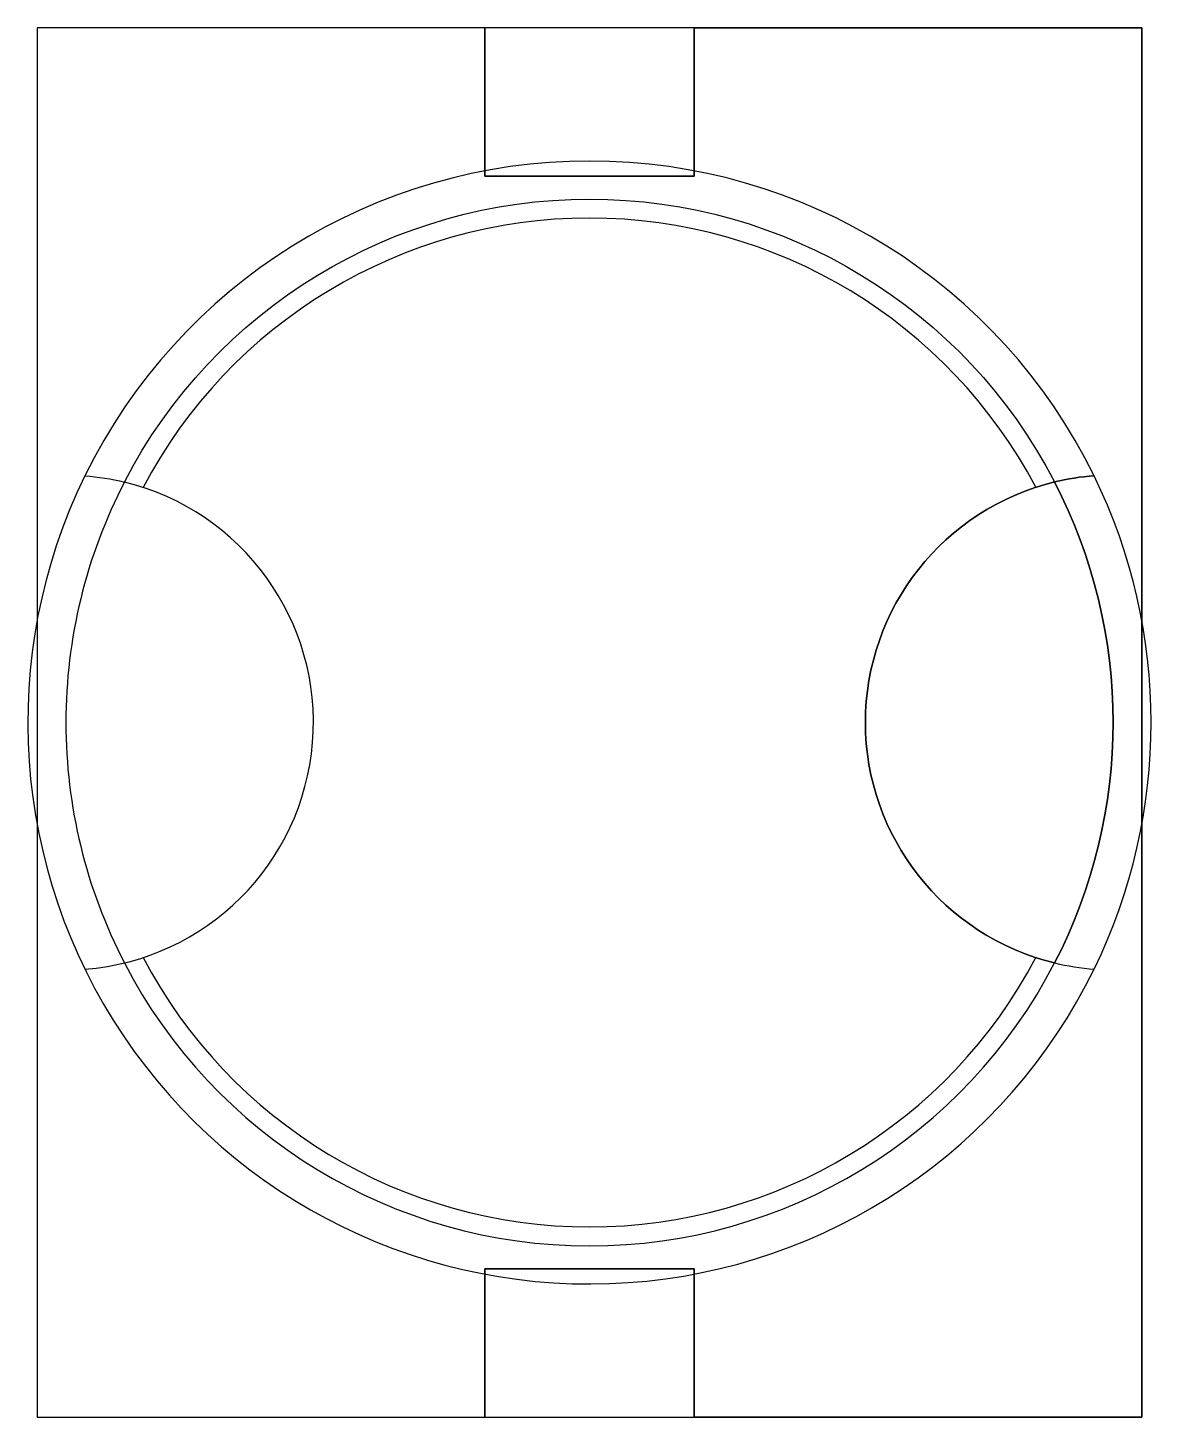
# Model space of a CAD drawing. Header units: millimetres. Extents: x -14.7 to 14.8, y -18.2 to 18.2.
import ezdxf

# ---------------------------------------------------------------- set-up
doc = ezdxf.new("R2010")
doc.units = ezdxf.units.MM

msp = doc.modelspace()

# ---------------------------------------------------------------- linework, layer by layer
for points in [[(-14.5, 18.25), (-14.5, -18.25), (-2.75, -18.25), (-2.75, -14.35), (2.75, -14.35), (2.75, -18.25), (14.5, -18.25), (14.5, 18.25), (2.75, 18.25), (2.75, 14.35), (-2.75, 14.35), (-2.75, 18.25)], [(-2.75, 18.25), (-2.75, 14.35), (2.75, 14.35), (2.75, 18.25)], [(2.75, -14.35), (-2.75, -14.35), (-2.75, -18.25), (2.75, -18.25)]]:
    msp.add_lwpolyline(points, close=True)
for points in [[(-2.75, 18.25), (-14.5, 18.25), (-14.5, -18.25), (-2.75, -18.25)], [(2.75, 18.25), (2.75, 14.35), (-2.75, 14.35), (-2.75, 18.25)], [(2.75, 18.25), (14.5, 18.25), (14.5, -18.25), (2.75, -18.25)], [(2.75, -18.25), (2.75, -14.35), (-2.75, -14.35), (-2.75, -18.25)]]:
    msp.add_lwpolyline(points)
for points in [[(-13.25, 6.481, -0.040427), (-12.214, 6.316, -0.608604), (12.212, 6.319, -0.040437), (13.249, 6.483, 0.624049)], [(12.212, 6.319, 0.786427), (12.214, -6.315, -0.786427), (12.212, 6.319, 0.786427), (12.214, -6.315, 0.243297)], [(13.251, -6.479, 0.231468), (13.249, 6.483, 0.040437), (12.212, 6.319, -0.243297), (12.214, -6.315, 0.04043)]]:
    msp.add_lwpolyline(points, format="xyb", close=True)
for centre, radius, start, end in [((0, 0), 13.25, 27.7972, 152.2181), ((0, 0), 14.75, 153.9379, 333.9427), ((0, 0), 13.75, 152.6568, 180), ((-13.75, 0), 6.5, 274.4107, 76.3328), ((0, 0), 13.75, 180, 207.3453), ((0, 0), 13.25, 207.7816, 332.2227), ((0, 0), 13.75, 207.3453, 332.6603)]:
    msp.add_arc(centre, radius, start, end)

doc.saveas('drawing.dxf')
